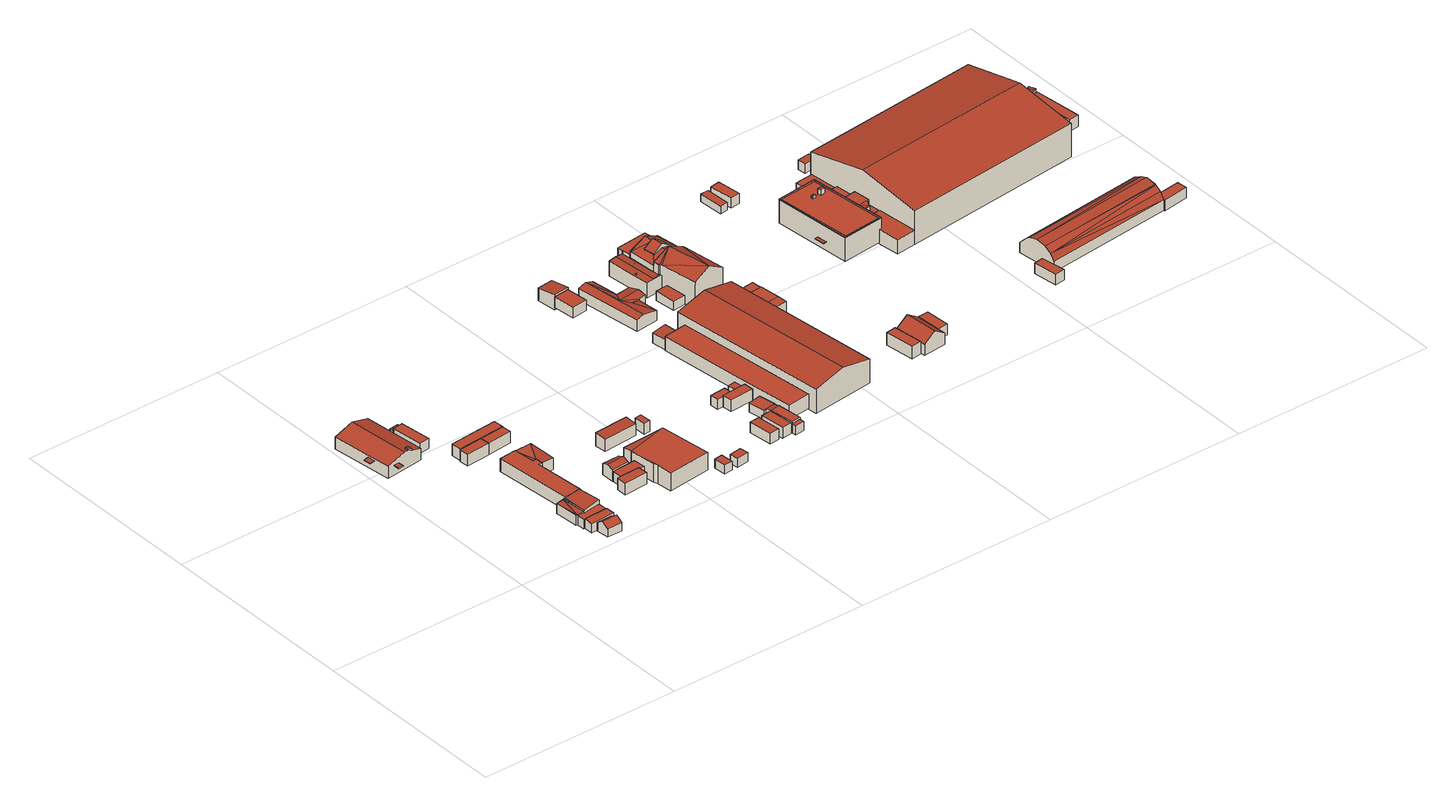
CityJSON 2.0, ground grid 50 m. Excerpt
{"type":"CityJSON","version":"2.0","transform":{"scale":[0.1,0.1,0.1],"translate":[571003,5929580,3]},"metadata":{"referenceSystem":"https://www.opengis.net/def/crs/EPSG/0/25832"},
"CityObjects":{
"building1":{"type":"Building","attributes":{"Grundfläche 2D":"146.779728","Grundhöhe NN":"4.805"},"children":["building1-1","building1-2","building1-3"],"geometry":[{"type":"Solid","lod":"3","boundaries":[[[[0,1,2,3,4,5]],[[4,3,6,7,8]],[[6,3,2,9,10]],[[6,10,11,8,7]],[[1,0,5,4,8,11,12]],[[2,1,12,9]],[[11,10,9,12]]]],"semantics":{"surfaces":[{"type":"RoofSurface"},{"type":"WallSurface"},{"type":"GroundSurface"}],"values":[[0,0,1,1,1,1,2]]}}]},
"building1-1":{"type":"BuildingInstallation","parents":["building1"],"geometry":[{"type":"MultiSurface","lod":"3","boundaries":[[[13,14,15,16,17]],[[15,14,5,0]],[[16,15,0,18]],[[19,13,17,16,18,20]],[[14,13,19,5]]],"semantics":{"surfaces":[{"type":"RoofSurface"},{"type":"WallSurface"}],"values":[0,1,1,1,1]}}]},
"building1-2":{"type":"BuildingInstallation","parents":["building1"],"geometry":[{"type":"MultiSurface","lod":"3","boundaries":[[[21,22,23,24]],[[25,26,24,23]],[[26,27,21,24]],[[27,28,22,21]],[[28,25,23,22]],[[28,27,26,25]]],"semantics":{"surfaces":[{"type":"RoofSurface"},{"type":"WallSurface"},{"type":"OuterCeilingSurface"}],"values":[0,1,1,1,1,2]}}]},
"building1-3":{"type":"BuildingInstallation","parents":["building1"],"geometry":[{"type":"MultiSurface","lod":"3","boundaries":[[[29,30,31,32]],[[33,34,32,31]],[[34,35,29,32]],[[35,36,30,29]],[[36,33,31,30]],[[36,35,34,33]]],"semantics":{"surfaces":[{"type":"RoofSurface"},{"type":"WallSurface"},{"type":"OuterCeilingSurface"}],"values":[0,1,1,1,1,2]}}]},
"building2":{"type":"Building","attributes":{"Grundfläche 2D":"11.913015","Grundhöhe NN":"5.271"},"geometry":[{"type":"Solid","lod":"3","boundaries":[[[[37,38,39,40]],[[41,38,37,42]],[[40,39,43,44]],[[42,37,40,44,45]],[[41,42,45,46]],[[43,39,38,41,46]],[[44,43,46,45]]]],"semantics":{"surfaces":[{"type":"RoofSurface"},{"type":"WallSurface"},{"type":"GroundSurface"}],"values":[[0,0,1,1,1,1,2]]}}]},
"building3":{"type":"Building","attributes":{"Grundfläche 2D":"19.525232","Grundhöhe NN":"4.923"},"geometry":[{"type":"Solid","lod":"3","boundaries":[[[[47,48,49,50,51]],[[52,49,48,47,53,54]],[[50,49,52,55]],[[51,50,55,56]],[[47,51,56,53]],[[52,54,53,56,55]]]],"semantics":{"surfaces":[{"type":"RoofSurface"},{"type":"WallSurface"},{"type":"GroundSurface"}],"values":[[0,1,1,1,1,2]]}}]},
"building4":{"type":"Building","attributes":{"Grundfläche 2D":"2.795502","Grundhöhe NN":"4.895"},"geometry":[{"type":"Solid","lod":"3","boundaries":[[[[57,58,59,60]],[[61,54,60,59]],[[54,62,57,60]],[[62,63,58,57]],[[63,61,59,58]],[[63,62,54,61]]]],"semantics":{"surfaces":[{"type":"RoofSurface"},{"type":"WallSurface"},{"type":"GroundSurface"}],"values":[[0,1,1,1,1,2]]}}]},
"building5":{"type":"Building","attributes":{"Grundfläche 2D":"174.298491","Grundhöhe NN":"5.387"},"geometry":[{"type":"Solid","lod":"3","boundaries":[[[[64,65,66,67,68,69,70,71,72,73,74]],[[75,76,77]],[[78,77,79]],[[80,77,78]],[[75,77,80]],[[75,80,81]],[[82,83,84,85,86]],[[83,82,87]],[[84,83,88]],[[84,88,89]],[[90,91,92,93,94]],[[95,96,97,98,99,100]],[[101,102,103,104,105,66,106]],[[101,106,107,108]],[[106,66,65]],[[67,109,110,68]],[[69,68,110,111]],[[70,69,111,112]],[[72,71,70,112,113,85,84]],[[72,84,89,73]],[[73,89,88,74]],[[74,88,114,115,64]],[[65,64,115,116,106]],[[78,79,117,118]],[[80,78,118,119]],[[81,80,119,120]],[[99,98,76,75,81,120,121]],[[86,85,113,122]],[[82,86,122,123]],[[87,82,123,124]],[[83,87,124,125]],[[88,83,125,114]],[[93,92,126,127]],[[94,93,127,128]],[[90,94,128,129]],[[91,90,129,130]],[[100,99,121,131]],[[91,95,100,131,126,92]],[[95,91,130,132,96]],[[67,66,105]],[[108,107,106,116,117,79,77]],[[97,102,101,108,77,76,98]],[[133,104,103,102,97,96,132]],[[104,133,109,67,105]],[[129,128,127,126,131,121,120,119,118,117,116,115,114,125,124,123,122,113,112,111,110,109,133,132,130]]]],"semantics":{"surfaces":[{"type":"RoofSurface"},{"type":"WallSurface"},{"type":"GroundSurface"}],"values":[[0,0,0,0,0,0,0,0,0,0,0,0,0,0,1,1,1,1,1,1,1,1,1,1,1,1,1,1,1,1,1,1,1,1,1,1,1,1,1,1,1,1,1,1,2]]}}]},
"building6":{"type":"Building","attributes":{"Grundfläche 2D":"14.061012","Grundhöhe NN":"5.308"},"geometry":[{"type":"Solid","lod":"3","boundaries":[[[[134,135,136,137]],[[138,139,137,136]],[[139,140,134,137]],[[140,141,135,134]],[[141,138,136,135]],[[141,140,139,138]]]],"semantics":{"surfaces":[{"type":"RoofSurface"},{"type":"WallSurface"},{"type":"GroundSurface"}],"values":[[0,1,1,1,1,2]]}}]},
"building7":{"type":"Building","attributes":{"Grundfläche 2D":"30.211504","Grundhöhe NN":"5.258"},"geometry":[{"type":"Solid","lod":"3","boundaries":[[[[142,143,144,145]],[[143,142,146,147]],[[144,143,147,148]],[[145,144,148,149]],[[142,145,149,146]],[[147,146,149,148]]]],"semantics":{"surfaces":[{"type":"RoofSurface"},{"type":"WallSurface"},{"type":"GroundSurface"}],"values":[[0,1,1,1,1,2]]}}]},
"building8":{"type":"Building","attributes":{"Grundfläche 2D":"14.119801","Grundhöhe NN":"5.289"},"geometry":[{"type":"Solid","lod":"3","boundaries":[[[[150,151,152,153]],[[154,155,153,152]],[[155,156,150,153]],[[156,157,151,150]],[[157,154,152,151]],[[157,156,155,154]]]],"semantics":{"surfaces":[{"type":"RoofSurface"},{"type":"WallSurface"},{"type":"GroundSurface"}],"values":[[0,1,1,1,1,2]]}}]},
"building9":{"type":"Building","attributes":{"Grundfläche 2D":"14.285788","Grundhöhe NN":"5.469"},"geometry":[{"type":"Solid","lod":"3","boundaries":[[[[158,159,160,161,162]],[[163,164,162,161]],[[164,165,158,162]],[[165,166,167,160,159,158]],[[167,163,161,160]],[[167,166,165,164,163]]]],"semantics":{"surfaces":[{"type":"RoofSurface"},{"type":"WallSurface"},{"type":"GroundSurface"}],"values":[[0,1,1,1,1,2]]}}]},
"building10":{"type":"Building","attributes":{"Grundfläche 2D":"13.479834","Grundhöhe NN":"5.478"},"geometry":[{"type":"Solid","lod":"3","boundaries":[[[[168,169,170,171]],[[172,168,171,173]],[[173,171,170,174,175]],[[172,173,175,176]],[[169,168,172,176,177]],[[170,169,177,174]],[[175,174,177,176]]]],"semantics":{"surfaces":[{"type":"RoofSurface"},{"type":"WallSurface"},{"type":"GroundSurface"}],"values":[[0,0,1,1,1,1,2]]}}]},
"building11":{"type":"Building","attributes":{"Grundfläche 2D":"17.240003","Grundhöhe NN":"5.488"},"geometry":[{"type":"Solid","lod":"3","boundaries":[[[[178,179,180,181]],[[178,181,182,166]],[[179,178,166,183]],[[180,179,183,184]],[[181,180,184,182]],[[183,166,182,184]]]],"semantics":{"surfaces":[{"type":"RoofSurface"},{"type":"WallSurface"},{"type":"GroundSurface"}],"values":[[0,1,1,1,1,2]]}}]},
"building12":{"type":"Building","attributes":{"Grundfläche 2D":"147.776861","Grundhöhe NN":"5.408"},"geometry":[{"type":"Solid","lod":"3","boundaries":[[[[185,186,187]],[[188,187,189]],[[190,191,192]],[[193,194,185,187,188,191,190]],[[187,186,195,196]],[[189,187,196,197]],[[192,191,188,189,197,198]],[[190,192,198,199]],[[193,190,199,200]],[[194,193,200,201]],[[185,194,201,202]],[[186,185,202,195]],[[202,201,200,199,198,197,196,195]]]],"semantics":{"surfaces":[{"type":"RoofSurface"},{"type":"WallSurface"},{"type":"GroundSurface"}],"values":[[0,0,0,0,1,1,1,1,1,1,1,1,2]]}}]},
"building13":{"type":"Building","attributes":{"Grundfläche 2D":"24.449633","Grundhöhe NN":"5.384"},"geometry":[{"type":"Solid","lod":"3","boundaries":[[[[203,204,205,206]],[[207,208,206,205]],[[208,209,203,206]],[[209,210,204,203]],[[210,207,205,204]],[[210,209,208,207]]]],"semantics":{"surfaces":[{"type":"RoofSurface"},{"type":"WallSurface"},{"type":"GroundSurface"}],"values":[[0,1,1,1,1,2]]}}]},
"building14":{"type":"Building","attributes":{"Grundfläche 2D":"6.279402","Grundhöhe NN":"5.422"},"geometry":[{"type":"Solid","lod":"3","boundaries":[[[[211,212,213,214]],[[215,216,214,213]],[[216,217,211,214]],[[217,218,212,211]],[[218,215,213,212]],[[218,217,216,215]]]],"semantics":{"surfaces":[{"type":"RoofSurface"},{"type":"WallSurface"},{"type":"GroundSurface"}],"values":[[0,1,1,1,1,2]]}}]},
"building15":{"type":"Building","attributes":{"Grundfläche 2D":"4.494384","Grundhöhe NN":"5.372"},"geometry":[{"type":"Solid","lod":"3","boundaries":[[[[219,220,221,222]],[[223,224,222,221]],[[224,225,219,222]],[[225,226,220,219]],[[226,223,221,220]],[[226,225,224,223]]]],"semantics":{"surfaces":[{"type":"RoofSurface"},{"type":"WallSurface"},{"type":"GroundSurface"}],"values":[[0,1,1,1,1,2]]}}]},
"building16":{"type":"Building","attributes":{"Grundfläche 2D":"6.454945","Grundhöhe NN":"5.302"},"geometry":[{"type":"Solid","lod":"3","boundaries":[[[[227,228,229,230]],[[231,232,230,229]],[[232,233,227,230]],[[233,234,228,227]],[[234,231,229,228]],[[234,233,232,231]]]],"semantics":{"surfaces":[{"type":"RoofSurface"},{"type":"WallSurface"},{"type":"GroundSurface"}],"values":[[0,1,1,1,1,2]]}}]},
"building17":{"type":"Building","attributes":{"Grundfläche 2D":"14.340520","Grundhöhe NN":"5.282"},"geometry":[{"type":"Solid","lod":"3","boundaries":[[[[235,236,237,238]],[[239,240,238,237]],[[240,241,235,238]],[[241,242,236,235]],[[242,239,237,236]],[[242,241,240,239]]]],"semantics":{"surfaces":[{"type":"RoofSurface"},{"type":"WallSurface"},{"type":"GroundSurface"}],"values":[[0,1,1,1,1,2]]}}]},
"building18":{"type":"Building","attributes":{"Grundfläche 2D":"14.865395","Grundhöhe NN":"5.190"},"geometry":[{"type":"Solid","lod":"3","boundaries":[[[[243,244,245,246]],[[247,248,246,245]],[[248,249,243,246]],[[249,250,244,243]],[[250,247,245,244]],[[250,249,248,247]]]],"semantics":{"surfaces":[{"type":"RoofSurface"},{"type":"WallSurface"},{"type":"GroundSurface"}],"values":[[0,1,1,1,1,2]]}}]},
"building19":{"type":"Building","attributes":{"Grundfläche 2D":"8.266064","Grundhöhe NN":"5.190"},"geometry":[{"type":"Solid","lod":"3","boundaries":[[[[251,252,253,254]],[[252,251,255,256]],[[253,252,256,257]],[[254,253,257,258]],[[251,254,258,255]],[[256,255,258,257]]]],"semantics":{"surfaces":[{"type":"RoofSurface"},{"type":"WallSurface"},{"type":"GroundSurface"}],"values":[[0,1,1,1,1,2]]}}]},
"building20":{"type":"Building","attributes":{"Grundfläche 2D":"34.379539","Grundhöhe NN":"5.190"},"geometry":[{"type":"Solid","lod":"3","boundaries":[[[[259,260,261,262,263,264]],[[265,266,267,268,269]],[[270,271,272,273]],[[264,267,266,259]],[[261,260,274,275]],[[262,261,275,276]],[[263,262,276,277]],[[263,277,278,264]],[[259,279,274,260]],[[267,280,281,272,268]],[[282,265,269,268,272,271,283]],[[266,265,282,284]],[[273,272,281,285]],[[270,273,285,286]],[[271,270,286,283]],[[259,266,284,279]],[[280,267,264,278]],[[284,282,283,286,285,281,280,278,277,276,275,274,279]]]],"semantics":{"surfaces":[{"type":"RoofSurface"},{"type":"WallSurface"},{"type":"GroundSurface"}],"values":[[0,0,0,0,1,1,1,1,1,1,1,1,1,1,1,1,1,2]]}}]},
"building21":{"type":"Building","attributes":{"Grundfläche 2D":"14.270784","Grundhöhe NN":"5.190"},"geometry":[{"type":"Solid","lod":"3","boundaries":[[[[287,288,289,290]],[[288,287,291,292]],[[289,288,292,293]],[[290,289,293,294]],[[287,290,294,291]],[[292,291,294,293]]]],"semantics":{"surfaces":[{"type":"RoofSurface"},{"type":"WallSurface"},{"type":"GroundSurface"}],"values":[[0,1,1,1,1,2]]}}]},
"building22":{"type":"Building","attributes":{"Grundfläche 2D":"226.924390","Grundhöhe NN":"5.190"},"geometry":[{"type":"Solid","lod":"3","boundaries":[[[[295,296,297,298,299,300]],[[301,302,303,304]],[[305,306,307,308]],[[302,309,310,298,297,296,311,312,303]],[[307,313,314,300,299,298,310,315,308]],[[295,300,314,316]],[[296,295,316,311]],[[304,303,312,317]],[[301,304,317,318]],[[302,301,318,309]],[[305,308,315,319]],[[306,305,319,320]],[[307,306,320,313]],[[311,316,314,313,320,319,315,310,309,318,317,312]]]],"semantics":{"surfaces":[{"type":"RoofSurface"},{"type":"WallSurface"},{"type":"GroundSurface"}],"values":[[0,0,0,1,1,1,1,1,1,1,1,1,1,2]]}}]},
"building23":{"type":"Building","attributes":{"Grundfläche 2D":"20.631990","Grundhöhe NN":"4.376"},"geometry":[{"type":"Solid","lod":"3","boundaries":[[[[321,322,323,324]],[[325,326,324,323]],[[326,327,321,324]],[[327,328,322,321]],[[328,325,323,322]],[[328,327,326,325]]]],"semantics":{"surfaces":[{"type":"RoofSurface"},{"type":"WallSurface"},{"type":"GroundSurface"}],"values":[[0,1,1,1,1,2]]}}]},
"building24":{"type":"Building","attributes":{"Grundfläche 2D":"18.347678","Grundhöhe NN":"3.760"},"geometry":[{"type":"Solid","lod":"3","boundaries":[[[[329,330,331,332,333]],[[334,335,331,330]],[[335,336,332,331]],[[336,337,333,332]],[[333,337,338,334,330,329]],[[336,335,334,338,337]]]],"semantics":{"surfaces":[{"type":"RoofSurface"},{"type":"WallSurface"},{"type":"GroundSurface"}],"values":[[0,1,1,1,1,2]]}}]},
"building25":{"type":"Building","attributes":{"Grundfläche 2D":"94.436016","Grundhöhe NN":"4.519"},"geometry":[{"type":"Solid","lod":"3","boundaries":[[[[339,340,341,342]],[[343,344,339,342,345]],[[346,343,345]],[[344,347,348,349]],[[350,344,349,351]],[[339,350,352]],[[344,350,339]],[[347,344,343]],[[346,347,343]],[[345,342,341,353,354]],[[346,345,354,355]],[[347,346,355,356,348]],[[351,349,348,356,357]],[[350,351,357,358]],[[352,350,358,359]],[[340,339,352,359,360]],[[341,340,360,353]],[[355,354,353,360,359,358,357,356]]]],"semantics":{"surfaces":[{"type":"RoofSurface"},{"type":"WallSurface"},{"type":"GroundSurface"}],"values":[[0,0,0,0,0,0,0,0,1,1,1,1,1,1,1,1,1,2]]}}]},
"building26":{"type":"Building","attributes":{"Grundfläche 2D":"690.692597","Grundhöhe NN":"5.040"},"geometry":[{"type":"Solid","lod":"3","boundaries":[[[[361,362,363,364]],[[361,364,365,366]],[[367,368,369,370]],[[371,372,373,374]],[[375,376,367,370]],[[362,361,366,377,378]],[[363,362,378,379]],[[365,364,363,379,380]],[[366,365,380,377]],[[369,373,381,382,370]],[[367,383,384,374,368]],[[368,374,373,369]],[[371,374,384,385]],[[372,371,385,386]],[[373,372,386,381]],[[375,370,382,387]],[[376,375,387,388]],[[367,376,388,383]],[[379,378,377,380]],[[386,385,384,383,388,387,382,381]]]],"semantics":{"surfaces":[{"type":"RoofSurface"},{"type":"WallSurface"},{"type":"GroundSurface"}],"values":[[0,0,0,0,0,1,1,1,1,1,1,1,1,1,1,1,1,1,2,2]]}}]},
"building27":{"type":"Building","attributes":{"Grundfläche 2D":"16.280603","Grundhöhe NN":"5.075"},"geometry":[{"type":"Solid","lod":"3","boundaries":[[[[389,390,391,392]],[[393,394,392,391]],[[394,395,389,392]],[[395,396,390,389]],[[396,393,391,390]],[[396,395,394,393]]]],"semantics":{"surfaces":[{"type":"RoofSurface"},{"type":"WallSurface"},{"type":"GroundSurface"}],"values":[[0,1,1,1,1,2]]}}]},
"building28":{"type":"Building","attributes":{"Grundfläche 2D":"225.311045","Grundhöhe NN":"4.248"},"children":["building28-1","building28-2"],"geometry":[{"type":"Solid","lod":"3","boundaries":[[[[397,398,399,400]],[[401,402,403,398,397,404,405]],[[406,407,408]],[[406,408,409]],[[406,409,410]],[[411,412,413]],[[414,415,410,409,412,411,416]],[[417,418,410,415,419]],[[420,421,422]],[[423,424,422,421,425,426]],[[424,427,428,429,422]],[[430,425,421]],[[431,432,430]],[[432,425,430]],[[425,432,433,434,435]],[[429,428,436,434,433]],[[437,438,439]],[[437,439,440]],[[441,440,442]],[[443,440,441]],[[437,440,443]],[[441,442,444]],[[437,443,445]],[[446,447,448,449,450,451,452,453,454]],[[424,423,400,399]],[[423,426,425,435,405,404,397,400]],[[436,402,401,405,435,434]],[[436,428,427,424,399,398,403,402]],[[415,414,455,456,419]],[[418,417,419,456,457]],[[407,406,410,418,457,458]],[[438,459,460,422,439]],[[442,440,439,422,429,433]],[[442,433,412,409,444]],[[444,409,408,441]],[[461,445,443,441,408,407,458]],[[459,438,437,445,461]],[[420,422,460,462]],[[448,430,421,420,462,463,449]],[[430,448,447,431]],[[412,433,432,431,447,446,413]],[[450,449,463,464]],[[451,450,464,465]],[[451,465,455,414,452]],[[452,414,416,453]],[[453,416,411,454]],[[454,411,413,446]],[[463,462,460,459,461,458,457,456,455,465,464]]]],"semantics":{"surfaces":[{"type":"RoofSurface"},{"type":"WallSurface"},{"type":"GroundSurface"}],"values":[[0,0,0,0,0,0,0,0,0,0,0,0,0,0,0,0,0,0,0,0,0,0,0,0,1,1,1,1,1,1,1,1,1,1,1,1,1,1,1,1,1,1,1,1,1,1,1,2]]}}]},
"building28-1":{"type":"BuildingInstallation","parents":["building28"],"geometry":[{"type":"MultiSurface","lod":"3","boundaries":[[[466,467,468,469]]],"semantics":{"surfaces":[{"type":"RoofSurface"}],"values":[0]}}]},
"building28-2":{"type":"BuildingInstallation","parents":["building28"],"geometry":[{"type":"MultiSurface","lod":"3","boundaries":[[[470,471,472,473]]],"semantics":{"surfaces":[{"type":"RoofSurface"}],"values":[0]}}]},
"building29":{"type":"Building","attributes":{"Grundfläche 2D":"18.806284","Grundhöhe NN":"5.329"},"geometry":[{"type":"Solid","lod":"3","boundaries":[[[[474,475,476,477]],[[478,479,477,476]],[[479,480,474,477]],[[480,481,475,474]],[[481,478,476,475]],[[481,480,479,478]]]],"semantics":{"surfaces":[{"type":"RoofSurface"},{"type":"WallSurface"},{"type":"GroundSurface"}],"values":[[0,1,1,1,1,2]]}}]},
"building30":{"type":"Building","attributes":{"Grundfläche 2D":"47.939944","Grundhöhe NN":"5.326"},"geometry":[{"type":"Solid","lod":"3","boundaries":[[[[482,483,484,485]],[[486,482,485,487]],[[487,485,484,488,489]],[[486,487,489,490]],[[483,482,486,490,491]],[[484,483,491,488]],[[489,488,491,490]]]],"semantics":{"surfaces":[{"type":"RoofSurface"},{"type":"WallSurface"},{"type":"GroundSurface"}],"values":[[0,0,1,1,1,1,2]]}}]},
"building31":{"type":"Building","attributes":{"Grundfläche 2D":"14.713480","Grundhöhe NN":"5.335"},"geometry":[{"type":"Solid","lod":"3","boundaries":[[[[492,493,494,495]],[[496,497,495,494]],[[497,498,492,495]],[[498,499,493,492]],[[499,496,494,493]],[[499,498,497,496]]]],"semantics":{"surfaces":[{"type":"RoofSurface"},{"type":"WallSurface"},{"type":"GroundSurface"}],"values":[[0,1,1,1,1,2]]}}]},
"building32":{"type":"Building","attributes":{"Grundfläche 2D":"11.962046","Grundhöhe NN":"4.118"},"geometry":[{"type":"Solid","lod":"3","boundaries":[[[[500,501,502,503]],[[504,505,503,502]],[[505,506,500,503]],[[506,507,501,500]],[[507,504,502,501]],[[507,506,505,504]]]],"semantics":{"surfaces":[{"type":"RoofSurface"},{"type":"WallSurface"},{"type":"GroundSurface"}],"values":[[0,1,1,1,1,2]]}}]},
"building33":{"type":"Building","attributes":{"Grundfläche 2D":"14.578332","Grundhöhe NN":"4.369"},"geometry":[{"type":"Solid","lod":"3","boundaries":[[[[508,509,510,511]],[[512,513,511,510]],[[513,514,508,511]],[[514,515,509,508]],[[515,512,510,509]],[[515,514,513,512]]]],"semantics":{"surfaces":[{"type":"RoofSurface"},{"type":"WallSurface"},{"type":"GroundSurface"}],"values":[[0,1,1,1,1,2]]}}]},
"building34":{"type":"Building","attributes":{"Grundfläche 2D":"200.768799","Grundhöhe NN":"4.805"},"children":["building34-1","building34-2","building34-3"],"geometry":[{"type":"Solid","lod":"3","boundaries":[[[[516,517,518,519,520,521]],[[516,522,520,519,523,517]],[[524,525,526,527]],[[528,529,518,517]],[[529,530,519,518]],[[527,526,521,520]],[[516,521,526,525]],[[525,524,522,516]],[[520,522,524,527]],[[530,531,523,519]],[[531,528,517,523]],[[529,528,532,533]],[[530,529,533,534]],[[531,530,534,535]],[[528,531,535,532]],[[534,533,532,535]]]],"semantics":{"surfaces":[{"type":"RoofSurface"},{"type":"WallSurface"},{"type":"GroundSurface"}],"values":[[0,0,0,1,1,1,1,1,1,1,1,1,1,1,1,2]]}}]},
"building34-1":{"type":"BuildingInstallation","parents":["building34"],"geometry":[{"type":"MultiSurface","lod":"3","boundaries":[[[536,537,538,539]],[[540,541,539,538]],[[541,542,536,539]],[[537,536,542,543]],[[538,537,543,540]]],"semantics":{"surfaces":[{"type":"RoofSurface"},{"type":"WallSurface"}],"values":[0,1,1,1,1]}}]},
"building34-2":{"type":"BuildingInstallation","parents":["building34"],"geometry":[{"type":"MultiSurface","lod":"3","boundaries":[[[544,545,546,547]],[[547,546,548,549]],[[544,547,549,550]],[[545,544,550,551]],[[546,545,551,548]]],"semantics":{"surfaces":[{"type":"RoofSurface"},{"type":"WallSurface"}],"values":[0,1,1,1,1]}}]},
"building34-3":{"type":"BuildingInstallation","parents":["building34"],"geometry":[{"type":"MultiSurface","lod":"3","boundaries":[[[552,553,554,555]],[[554,556,557,555]],[[552,555,557,558]],[[553,552,558,559]],[[554,553,559,556]],[[559,558,557,556]]],"semantics":{"surfaces":[{"type":"RoofSurface"},{"type":"WallSurface"},{"type":"OuterCeilingSurface"}],"values":[0,1,1,1,1,2]}}]},
"building35":{"type":"Building","attributes":{"Grundfläche 2D":"68.287454","Grundhöhe NN":"4.732"},"geometry":[{"type":"Solid","lod":"3","boundaries":[[[[560,561,562,563,564]],[[565,566,567,568]],[[569,570,571,572,573,574,575]],[[576,577,578,579,580,581,582]],[[583,561,560]],[[583,560,584]],[[583,584,585]],[[573,572,586,587]],[[574,588,589,562,561,575]],[[563,562,589,590]],[[567,566,564,563,590,591]],[[592,593,594,560,564,566]],[[574,573,587,588]],[[595,579,568,567,591]],[[568,579,578,565]],[[565,578,596,592,566]],[[572,571,594,593,586]],[[579,595,597,580]],[[581,580,597,598]],[[582,581,598,599]],[[576,582,599,600]],[[577,576,600,601]],[[578,577,601,596]],[[560,594,571,584]],[[585,584,571,570]],[[575,561,583,569]],[[583,585,570,569]],[[601,600,599,598,597,595,591,590,589,588,587,586,593,592,596]]]],"semantics":{"surfaces":[{"type":"RoofSurface"},{"type":"WallSurface"},{"type":"GroundSurface"}],"values":[[0,0,0,0,0,0,0,1,1,1,1,1,1,1,1,1,1,1,1,1,1,1,1,1,1,1,1,2]]}}]},
"building36":{"type":"Building","attributes":{"Grundfläche 2D":"15.138755","Grundhöhe NN":"5.411"},"geometry":[{"type":"Solid","lod":"3","boundaries":[[[[602,603,604,605]],[[606,607,605,604]],[[607,608,602,605]],[[608,609,603,602]],[[609,606,604,603]],[[609,608,607,606]]]],"semantics":{"surfaces":[{"type":"RoofSurface"},{"type":"WallSurface"},{"type":"GroundSurface"}],"values":[[0,1,1,1,1,2]]}}]},
"building37":{"type":"Building","attributes":{"Grundfläche 2D":"6.554208","Grundhöhe NN":"4.582"},"geometry":[{"type":"Solid","lod":"3","boundaries":[[[[610,611,612,613]],[[614,615,613,612]],[[615,616,610,613]],[[616,617,611,610]],[[617,614,612,611]],[[617,616,615,614]]]],"semantics":{"surfaces":[{"type":"RoofSurface"},{"type":"WallSurface"},{"type":"GroundSurface"}],"values":[[0,1,1,1,1,2]]}}]},
"building38":{"type":"Building","attributes":{"Grundfläche 2D":"1455.276325","Grundhöhe NN":"4.643"},"geometry":[{"type":"Solid","lod":"3","boundaries":[[[[618,619,620,621]],[[619,622,623,620]],[[624,625,568,573]],[[626,627,628,629,630,631]],[[625,624,629,628,622,619,618,632,633]],[[628,634,622]],[[623,622,634,635]],[[621,620,623,635,636]],[[618,621,636,632]],[[568,625,633,637]],[[573,568,637,638]],[[639,630,629,624,573,638]],[[631,630,639,640]],[[626,631,640,641]],[[627,626,641,642]],[[628,627,642,634]],[[634,642,641,640,639,638,637,633,632,636,635]]]],"semantics":{"surfaces":[{"type":"RoofSurface"},{"type":"WallSurface"},{"type":"GroundSurface"}],"values":[[0,0,0,0,1,1,1,1,1,1,1,1,1,1,1,1,2]]}}]},
"building39":{"type":"Building","attributes":{"Grundfläche 2D":"336.954685","Grundhöhe NN":"5.411"},"geometry":[{"type":"Solid","lod":"3","boundaries":[[[[643,644,645]],[[643,645,646]],[[643,646,647]],[[648,647,649]],[[643,647,648]],[[650,651,649,652]],[[648,649,651]],[[653,652,654]],[[650,652,653]],[[653,654,655]],[[656,654,657]],[[655,654,656]],[[655,656,658]],[[659,660,658,656,661,662]],[[645,644,663,664]],[[657,654,652,649,647,646,645,664,665]],[[656,657,665,666]],[[644,643,648,651,650,653,655,658,660,667,663]],[[661,656,666,668]],[[662,661,668,669]],[[659,662,669,670]],[[660,659,670,667]],[[670,669,668,666,665,664,663,667]]]],"semantics":{"surfaces":[{"type":"RoofSurface"},{"type":"WallSurface"},{"type":"GroundSurface"}],"values":[[0,0,0,0,0,0,0,0,0,0,0,0,0,0,1,1,1,1,1,1,1,1,2]]}}]},
"building40":{"type":"Building","attributes":{"Grundfläche 2D":"30.827050","Grundhöhe NN":"5.148"},"geometry":[{"type":"Solid","lod":"3","boundaries":[[[[671,672,673,674]],[[674,673,675,676]],[[671,674,676,677]],[[672,671,677,678]],[[673,672,678,675]],[[678,677,676,675]]]],"semantics":{"surfaces":[{"type":"RoofSurface"},{"type":"WallSurface"},{"type":"GroundSurface"}],"values":[[0,1,1,1,1,2]]}}]},
"building41":{"type":"Building","attributes":{"Grundfläche 2D":"2.829542","Grundhöhe NN":"5.148"},"geometry":[{"type":"Solid","lod":"3","boundaries":[[[[679,680,681,682]],[[683,680,679,684]],[[682,681,685,686]],[[684,679,682,686,687]],[[683,684,687,688]],[[685,681,680,683,688]],[[687,686,685,688]]]],"semantics":{"surfaces":[{"type":"RoofSurface"},{"type":"WallSurface"},{"type":"GroundSurface"}],"values":[[0,0,1,1,1,1,2]]}}]}
},
"vertices":[
[89,472,56],[116,475,48],[99,629,48],[53,623,62],[69,470,62],[80,472,59],[4,618,48],[15,522,48],[21,465,48],[99,629,18],[4,618,18],[21,465,18],[116,475,18],
[79,481,62],[80,472,62],[89,472,61],[88,482,61],[86,482,61],[88,482,56],[79,481,59],[86,482,56],
[39,452,44],[52,453,44],[50,468,44],[38,467,44],[50,468,42],[38,467,42],[39,452,42],[52,453,42],
[2,520,44],[4,502,44],[17,504,44],[15,522,44],[17,504,42],[15,522,42],[2,520,42],[4,502,42],
[234,22,55],[272,23,55],[271,40,44],[233,39,44],[272,8,44],[235,8,44],[271,40,23],[233,39,23],[235,8,23],[272,8,23],
[146,574,44],[145,574,44],[121,571,44],[130,494,44],[155,497,44],[121,571,19],[146,574,19],[145,574,19],[130,494,19],[155,497,19],
[144,586,36],[122,584,36],[123,571,37],[145,574,37],[123,571,19],[144,586,19],[122,584,19],
[213,333,56],[229,139,56],[248,141,56],[268,142,56],[271,143,56],[261,266,56],[270,267,56],[270,268,56],[269,285,56],[260,284,56],[255,337,56],[214,80,49],[230,81,51],[225,139,51],[226,141,51],[226,139,51],[206,140,49],[210,80,49],[301,289,53],[298,339,54],[269,285,55],[270,268,55],[302,270,53],[302,289,53],[255,337,55],[260,284,55],[278,63,47],[275,63,47],[218,61,47],[218,39,47],[278,41,47],[275,63,48],[274,85,48],[230,78,48],[230,81,48],[214,80,48],[214,61,48],[230,81,54],[230,78,54],[274,85,58],[275,85,58],[268,142,58],[229,139,54],[226,139,54],[225,139,54],[268,142,24],[271,143,24],[261,266,24],[270,267,24],[270,268,24],[255,337,24],[213,333,24],[229,139,24],[226,139,24],[226,141,24],[206,140,24],[210,80,24],[214,80,24],[302,270,24],[301,289,24],[302,289,24],[298,339,24],[218,61,24],[218,39,24],[278,41,24],[278,63,24],[275,63,24],[214,61,24],[274,85,24],[275,85,24],
[174,392,52],[233,396,52],[231,420,52],[172,415,52],[231,420,23],[172,415,23],[174,392,23],[233,396,23],
[174,417,52],[294,426,52],[292,451,52],[173,442,52],[174,417,23],[294,426,23],[292,451,23],[173,442,23],
[233,420,52],[235,397,52],[295,402,52],[293,425,52],[295,402,23],[293,425,23],[233,420,23],[235,397,23],
[416,130,54],[371,129,54],[359,128,54],[359,103,54],[418,106,54],[359,103,25],[418,106,25],[416,130,25],[371,129,25],[359,128,25],
[369,174,59],[370,158,53],[414,161,53],[413,177,59],[369,190,53],[412,191,53],[414,161,25],[412,191,25],[369,190,25],[370,158,25],
[371,129,50],[432,131,50],[429,160,50],[370,157,50],[370,157,25],[432,131,25],[429,160,25],
[536,199,65],[427,192,67],[429,170,69],[429,160,69],[428,170,69],[438,95,70],[432,131,70],[434,105,70],[441,56,70],[550,68,68],[427,192,24],[429,170,24],[428,170,24],[434,105,24],[438,95,24],[441,56,24],[550,68,24],[536,199,24],
[425,282,57],[427,253,54],[513,260,53],[511,288,56],[513,260,24],[511,288,24],[425,282,24],[427,253,24],
[568,35,46],[588,36,46],[586,67,46],[566,65,46],[586,67,24],[566,65,24],[568,35,24],[588,36,24],
[529,252,51],[545,253,51],[544,281,51],[528,280,51],[544,281,24],[528,280,24],[529,252,24],[545,253,24],
[634,41,46],[631,62,46],[601,58,46],[604,37,46],[601,58,23],[604,37,23],[634,41,23],[631,62,23],
[711,62,49],[735,64,49],[729,123,49],[705,121,49],[729,123,23],[705,121,23],[711,62,23],[735,64,23],
[744,63,49],[769,65,49],[763,126,49],[738,124,49],[763,126,22],[738,124,22],[744,63,22],[769,65,22],
[746,233,46],[744,254,46],[705,251,46],[707,230,46],[746,233,22],[744,254,22],[705,251,22],[707,230,22],
[787,146,45],[790,146,45],[783,187,45],[751,182,45],[758,141,45],[763,142,45],[796,69,49],[789,130,49],[765,127,49],[772,66,49],[795,69,49],[796,58,45],[795,69,45],[772,66,45],[773,55,45],[790,146,22],[783,187,22],[751,182,22],[758,141,22],[763,142,22],[787,146,22],[765,127,22],[772,66,22],[796,69,22],[795,69,22],[789,130,22],[773,55,22],[796,58,22],
[783,210,51],[781,234,51],[721,230,51],[723,206,51],[783,210,22],[781,234,22],[721,230,22],[723,206,22],
[855,115,58],[815,472,58],[759,466,57],[758,466,57],[780,265,57],[798,108,57],[755,504,47],[759,466,47],[795,470,50],[791,508,50],[761,263,40],[764,236,40],[783,238,40],[780,265,40],[759,466,22],[758,466,22],[815,472,22],[795,470,22],[783,238,22],[798,108,22],[780,265,22],[855,115,22],[791,508,22],[755,504,22],[761,263,22],[764,236,22],
[692,687,40],[730,691,40],[724,745,40],[686,741,40],[724,745,14],[686,741,14],[692,687,14],[730,691,14],
[724,745,45],[725,745,45],[720,792,40],[681,788,40],[686,741,45],[725,745,8],[720,792,8],[681,788,8],[686,741,8],[724,745,8],
[761,732,49],[741,730,44],[763,564,44],[781,566,49],[794,619,44],[776,638,48],[819,570,40],[814,622,40],[814,622,44],[833,625,44],[831,644,48],[790,666,41],[827,671,41],[782,735,41],[763,564,15],[819,570,15],[814,622,15],[833,625,15],[827,671,15],[790,666,15],[782,735,15],[741,730,15],
[892,502,96],[813,494,80],[857,93,80],[936,102,96],[1013,110,80],[969,511,80],[1038,442,49],[1033,492,49],[974,487,49],[979,437,49],[1031,517,47],[972,512,47],[974,487,47],[1033,492,47],[981,412,49],[1040,418,49],[969,511,20],[813,494,20],[857,93,20],[1013,110,20],[974,487,20],[979,437,20],[1038,442,20],[1033,492,20],[1031,517,20],[972,512,20],[981,412,20],[1040,418,20],
[864,569,44],[895,572,44],[890,624,44],[859,621,44],[890,624,21],[859,621,21],[864,569,21],[895,572,21],
[933,724,90],[936,697,90],[959,700,75],[955,727,75],[912,697,75],[913,694,75],[935,697,89],[932,724,89],[909,722,75],[897,653,50],[900,653,49],[899,659,49],[896,659,49],[878,651,51],[888,744,49],[895,674,49],[890,744,49],[885,765,49],[867,764,51],[886,765,49],[855,690,49],[859,650,49],[848,762,49],[969,754,65],[967,753,66],[979,681,65],[955,727,73],[959,700,73],[932,724,83],[933,724,82],[936,697,80],[935,697,80],[937,677,79],[930,746,85],[890,745,65],[890,744,65],[895,674,65],[912,697,73],[909,722,73],[913,694,73],[949,559,102],[988,562,80],[979,681,73],[937,677,94],[899,659,74],[895,674,73],[900,653,75],[896,659,74],[909,555,79],[890,744,58],[890,745,58],[930,746,58],[967,753,58],[961,786,58],[884,778,58],[885,765,58],[886,765,58],[888,744,58],[885,765,12],[848,762,12],[859,650,12],[900,653,12],[988,562,12],[979,681,12],[909,555,12],[969,754,12],[967,753,12],[961,786,12],[884,778,12],
[884,716,50],[883,721,50],[880,721,50],[880,716,50],
[860,686,50],[864,686,50],[864,691,50],[859,691,50],
[1134,120,54],[1159,123,54],[1150,196,54],[1125,193,54],[1150,196,23],[1125,193,23],[1134,120,23],[1159,123,23],
[1191,117,70],[1220,119,51],[1214,201,51],[1185,199,70],[1162,114,51],[1156,196,51],[1214,201,23],[1156,196,23],[1162,114,23],[1220,119,23],
[1221,141,50],[1246,143,50],[1242,203,50],[1218,202,50],[1242,203,23],[1218,202,23],[1221,141,23],[1246,143,23],
[1170,795,30],[1190,797,30],[1187,857,30],[1167,856,30],[1187,857,11],[1167,856,11],[1170,795,11],[1190,797,11],
[1191,853,39],[1198,794,39],[1222,797,39],[1215,856,39],[1222,797,14],[1215,856,14],[1191,853,14],[1198,794,14],
[1335,690,78],[1338,695,78],[1237,685,78],[1255,490,78],[1259,494,78],[1240,682,78],[1354,503,78],[1358,500,78],[1354,503,77],[1335,690,77],[1240,682,77],[1259,494,77],[1338,695,77],[1237,685,77],[1255,490,77],[1358,500,77],[1338,695,18],[1237,685,18],[1255,490,18],[1358,500,18],
[1292,647,84],[1293,642,84],[1300,643,84],[1299,648,84],[1300,643,77],[1299,648,77],[1292,647,77],[1293,642,77],
[1313,643,90],[1325,644,90],[1324,652,90],[1312,651,90],[1324,652,77],[1312,651,77],[1313,643,77],[1325,644,77],
[1240,570,40],[1242,545,40],[1250,546,40],[1247,571,40],[1250,546,38],[1247,571,38],[1240,570,38],[1242,545,38],
[1351,565,78],[1376,567,78],[1380,568,78],[1376,608,78],[1347,605,78],[1341,673,51],[1347,605,51],[1374,608,51],[1367,675,51],[1371,556,51],[1370,552,51],[1353,550,51],[1353,548,51],[1380,551,51],[1379,568,51],[1376,567,51],[1336,695,45],[1338,695,45],[1341,673,45],[1367,675,45],[1384,677,45],[1377,751,45],[1331,746,45],[1371,556,74],[1353,550,73],[1370,552,73],[1353,548,17],[1380,551,17],[1379,568,17],[1380,568,17],[1376,608,17],[1374,608,17],[1347,605,17],[1351,565,17],[1351,565,51],[1367,675,17],[1341,673,17],[1384,677,17],[1377,751,17],[1331,746,17],[1336,695,17],[1338,695,17],
[1534,143,50],[1559,146,50],[1550,207,50],[1526,203,50],[1550,207,24],[1526,203,24],[1534,143,24],[1559,146,24],
[1393,816,39],[1395,795,39],[1426,799,39],[1424,820,39],[1426,799,16],[1424,820,16],[1393,816,16],[1395,795,16],
[1376,753,100],[1392,602,128],[1845,647,128],[1830,798,100],[1407,450,100],[1860,496,100],[1397,553,51],[1384,677,51],[1352,500,52],[1358,445,52],[1407,450,52],[1397,553,52],[1353,548,52],[1358,500,52],[1376,753,16],[1384,677,16],[1407,450,16],[1860,496,16],[1830,798,16],[1367,675,16],[1380,551,16],[1353,548,16],[1358,500,16],[1352,500,16],[1358,445,16],
[1870,300,66],[1869,315,50],[1550,282,50],[1552,266,66],[1553,252,77],[1872,282,77],[1556,231,82],[1877,241,77],[1874,265,82],[1558,208,77],[1877,239,76],[1560,192,66],[1878,226,66],[1879,215,50],[1561,182,50],[1879,216,50],[1941,247,50],[1877,239,50],[1879,213,50],[1944,222,50],[1869,315,24],[1550,282,24],[1561,182,24],[1879,215,24],[1877,239,24],[1879,213,24],[1944,222,24],[1941,247,24],
[1912,566,49],[1937,569,49],[1925,689,49],[1900,686,49],[1925,689,21],[1900,686,21],[1912,566,21],[1937,569,21],
[1923,719,42],[1931,705,42],[1938,710,41],[1931,724,41],[1923,701,41],[1915,715,41],[1938,710,21],[1931,724,21],[1915,715,21],[1923,701,21]
]}
